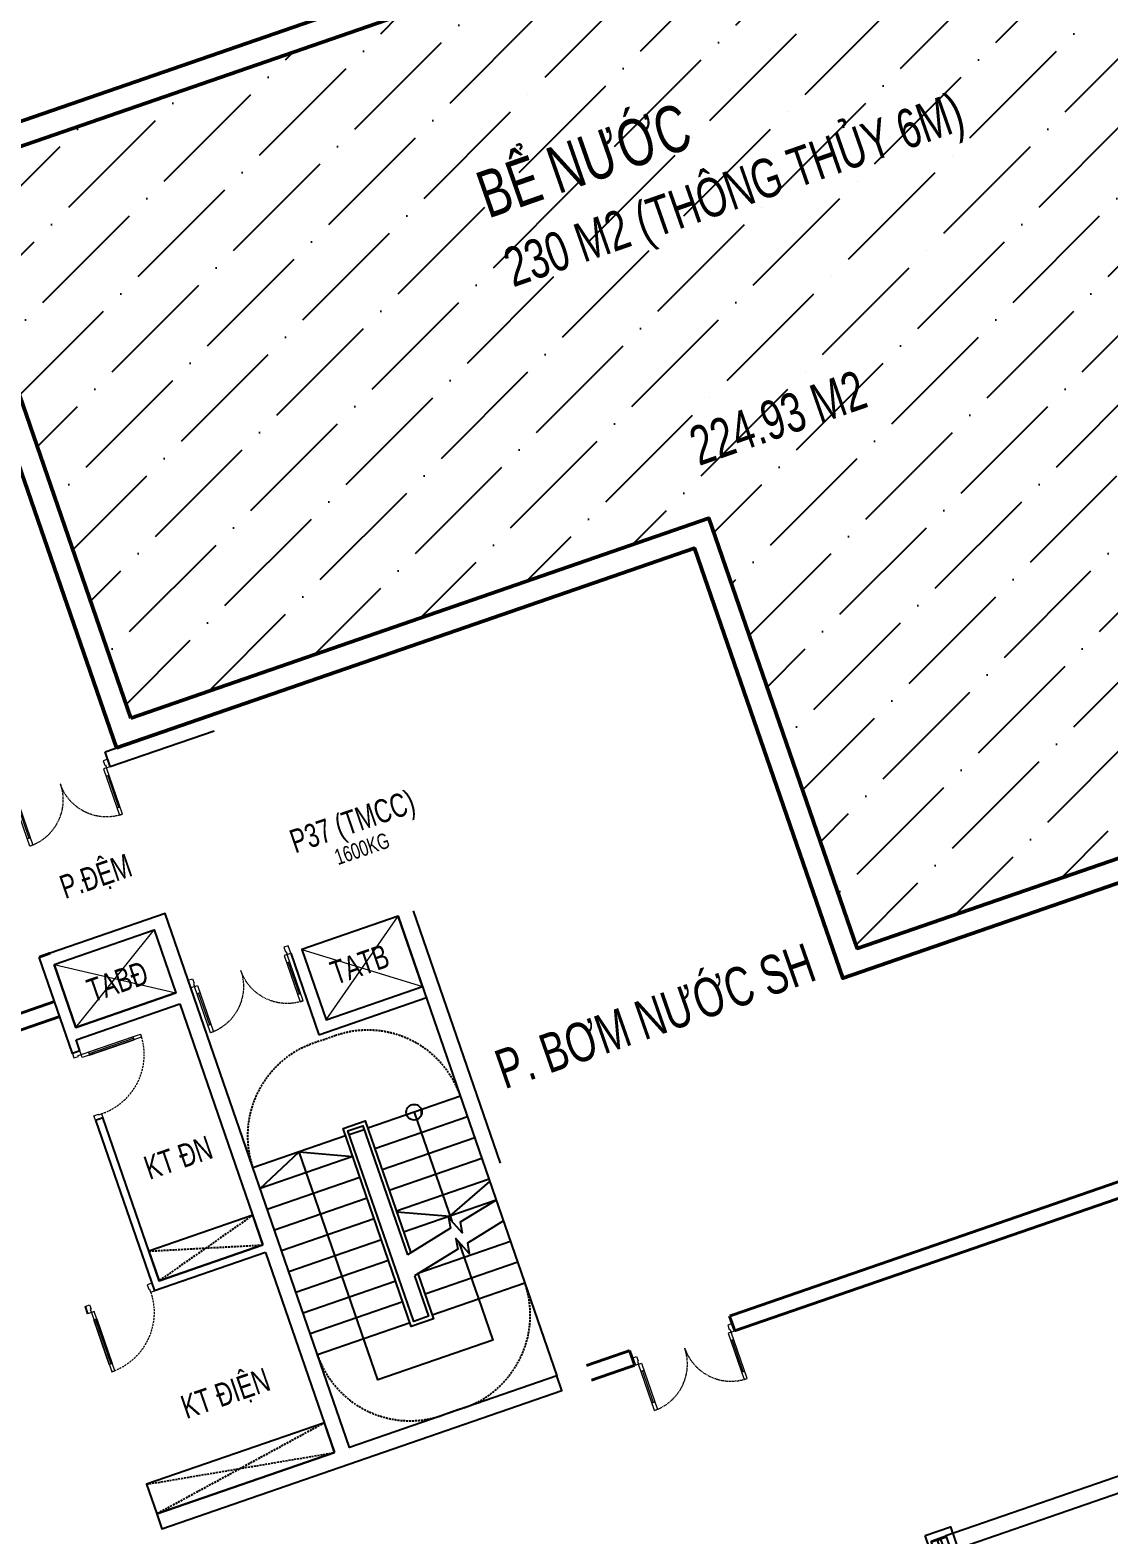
# Model space of a CAD drawing. Header units: millimetres. Extents: x -1534340 to 1713810, y -1348191 to 1114081.
# Drawn here: x 983489 to 997250, y 23067 to 42252 of the extents above; entities that cross this region are included whole.
import ezdxf
from ezdxf.enums import TextEntityAlignment as Align

# ---------------------------------------------------------------- set-up
doc = ezdxf.new("R2010")
doc.units = ezdxf.units.MM
doc.header["$LTSCALE"] = 100
doc.set_wipeout_variables(frame=1)
for name, pattern in [('DASHED', [4.5, 3, -1.5]), ('HIDDEN', [0.375, 0.25, -0.125]), ('HIDDEN2', [0.1875, 0.125, -0.0625]), ('Xref_ST_MBDV Cot vach 30.7.2022$0$DASHDOT', [1, 0.5, -0.25, 0, -0.25]), ('Xref_ST_MBDV Cot vach 30.7.2022$0$HIDDEN', [0.375, 0.25, -0.125]), ('Xref_ST_MBDV Cot vach 30.7.2022$0$HIDDEN2', [0.1875, 0.125, -0.0625])]:
    doc.linetypes.add(name, pattern=pattern)
for name, color, linetype in [('ccu12-Manh', 8, 'Continuous'), ('KT-Kich thuoc', 9, 'Continuous'), ('KT-Nuoc', 164, 'Continuous'), ('xe cơ khí', 251, 'Continuous'), ('Xref_ST_MBDV Cot vach 30.7.2022$0$A-FLOR-STRS-ARROW', 8, 'Continuous'), ('Xref_ST_MBDV Cot vach 30.7.2022$0$IDEA - dim', 251, 'Continuous'), ('Xref_ST_MBDV Cot vach 30.7.2022$0$KT-Khuat', 9, 'Xref_ST_MBDV Cot vach 30.7.2022$0$HIDDEN'), ('Xref_ST_MBDV Cot vach 30.7.2022$0$KT-Net manh', 139, 'Continuous'), ('Xref_ST_MBDV Cot vach 30.7.2022$0$KT-Text', 7, 'Continuous'), ('Xref_ST_MBDV Cot vach 30.7.2022$0$KT-Thay', 7, 'Continuous'), ('Xref_ST_MBDV Cot vach 30.7.2022$0$Xref_ST_MBDV Cot vach 30.7.2022|Xref_ST_MBDV Cot vach 30.7.2022|Xref_ST_MBDV Cot vach 30.7.2022|Xref_ST_MBDV Cot vach 30.7.2022|A-WALL-PATT', 251, 'Continuous'), ('Xref_ST_MBDV Cot vach 30.7.2022$0$Xref_ST_MBDV Cot vach 30.7.2022|Xref_ST_MBDV Cot vach 30.7.2022|Xref_ST_MBDV Cot vach 30.7.2022|Xref_ST_MBDV Cot vach 30.7.2022|Site_plot line', 1, 'Xref_ST_MBDV Cot vach 30.7.2022$0$DASHDOT')]:
    doc.layers.add(name, color=color, linetype=linetype)
for name, color, linetype, lineweight in [('CUA', 37, 'Continuous', 13), ('KT-Net cat', 1, 'Continuous', 40), ('KT-Net cot', 2, 'Continuous', 50), ('KT-Vat lieu', 250, 'Continuous', 9), ('SPE-MEP-HVAC', 140, 'Continuous', 0), ('Xref_ST_MBDV Cot vach 30.7.2022$0$CUA', 37, 'Continuous', 13)]:
    doc.layers.add(name, color=color, linetype=linetype, lineweight=lineweight)
doc.styles.add('Xref_ST_MBDV Cot vach 30.7.2022$0$Arial', font='arial.ttf', dxfattribs={"width": 0.7})

# ---------------------------------------------------------------- blocks, each defined once
blk = doc.blocks.new('cot')
at = {"layer": 'xe cơ khí'}
for points in [[(11052751, 1251358), (11053091, 1251358), (11053091, 1250978), (11052751, 1250978)], [(11052801, 1251268), (11053001, 1251268), (11053001, 1251252), (11052801, 1251252)], [(11052801, 1251268), (11053001, 1251268), (11053001, 1251068), (11052801, 1251068)], [(11052921, 1251252), (11052921, 1251084), (11052881, 1251084), (11052881, 1251252)], [(11052801, 1251084), (11053001, 1251084), (11053001, 1251068), (11052801, 1251068)]]:
    blk.add_lwpolyline(points, close=True, dxfattribs=at)
blk = doc.blocks.new('bbbb4')
at = {"layer": 'xe cơ khí'}
for points in [[(10050, 6290), (250, 6290), (250, 6090), (10050, 6090)], [(175, 6090), (275, 6090), (275, 290), (175, 290)], [(2525, 6090), (2625, 6090), (2625, 290), (2525, 290)], [(2675, 6090), (2775, 6090), (2775, 290), (2675, 290)], [(5025, 6090), (5125, 6090), (5125, 290), (5025, 290)], [(5175, 6090), (5275, 6090), (5275, 290), (5175, 290)], [(7525, 6090), (7625, 6090), (7625, 290), (7525, 290)], [(7675, 6090), (7775, 6090), (7775, 290), (7675, 290)], [(10125, 6090), (10025, 6090), (10025, 290), (10125, 290)], [(250, 290), (10050, 290), (10050, 90), (250, 90)]]:
    blk.add_lwpolyline(points, close=True, dxfattribs=at)
for p in [(-11052751, -1244978), (-11052751, -1250978)]:
    blk.add_blockref('cot', p, dxfattribs=at)
at = {"layer": 'xe cơ khí', "xscale": -1}
for p in [(11063051, -1244978), (11063051, -1250978)]:
    blk.add_blockref('cot', p, dxfattribs=at)
blk = doc.blocks.new('bbbb5')
at = {"layer": 'xe cơ khí'}
for points in [[(7840, 6380), (7460, 6380), (7460, 6000), (7840, 6000)], [(7550, 6290), (250, 6290), (250, 6090), (7550, 6090)], [(7750, 6290), (7550, 6290), (7550, 6274), (7750, 6274)], [(7750, 6290), (7550, 6290), (7550, 6090), (7750, 6090)], [(7630, 6274), (7630, 6106), (7670, 6106), (7670, 6274)], [(7750, 6290), (12550, 6290), (12550, 6090), (7750, 6090)], [(175, 6090), (275, 6090), (275, 290), (175, 290)], [(2525, 6090), (2625, 6090), (2625, 290), (2525, 290)], [(2675, 6090), (2775, 6090), (2775, 290), (2675, 290)], [(5025, 6090), (5125, 6090), (5125, 290), (5025, 290)], [(5175, 6090), (5275, 6090), (5275, 290), (5175, 290)], [(7625, 6090), (7525, 6090), (7525, 290), (7625, 290)], [(7750, 6106), (7550, 6106), (7550, 6090), (7750, 6090)], [(7675, 6090), (7775, 6090), (7775, 290), (7675, 290)], [(10125, 6090), (10025, 6090), (10025, 290), (10125, 290)], [(10275, 6090), (10175, 6090), (10175, 290), (10275, 290)], [(12625, 6090), (12525, 6090), (12525, 290), (12625, 290)], [(250, 290), (7550, 290), (7550, 90), (250, 90)], [(7840, 380), (7460, 380), (7460, 0), (7840, 0)], [(7750, 290), (7550, 290), (7550, 274), (7750, 274)], [(7750, 290), (7550, 290), (7550, 90), (7750, 90)], [(7630, 274), (7630, 106), (7670, 106), (7670, 274)], [(12550, 290), (7750, 290), (7750, 90), (12550, 90)], [(7750, 106), (7550, 106), (7550, 90), (7750, 90)]]:
    blk.add_lwpolyline(points, close=True, dxfattribs=at)
for p in [(-11052751, -1244978), (-11052751, -1250978)]:
    blk.add_blockref('cot', p, dxfattribs=at)
at = {"layer": 'xe cơ khí', "xscale": -1}
for p in [(11065551, -1244978), (11065551, -1250978)]:
    blk.add_blockref('cot', p, dxfattribs=at)
blk = doc.blocks.new('jfgjghjfgjgfgjd')
at = {"layer": 'xe cơ khí', "rotation": 199.047137940156}
blk.add_blockref('bbbb5', (-44009, -112593), dxfattribs=at)
blk = doc.blocks.new('*U2314')
for p, q in [((-1260, 525), (-1300, 525)), ((-1280, 100), (-1280, 525)), ((-90, 525), (-50, 525)), ((-70, 100), (-70, 525)), ((-1260, 100), (-1300, 100)), ((-90, 100), (-50, 100))]:
    blk.add_line(p, q)
for points in [[(-1300, 0), (-1260, 0), (-1260, 625), (-1300, 625)], [(-50, 0), (-90, 0), (-90, 625), (-50, 625)], [(-1350, -100), (-1290, -100), (-1290, -40), (-1300, -40), (-1300, 0), (-1350, 0)], [(0, -100), (-60, -100), (-60, -40), (-50, -40), (-50, 0), (0, 0)]]:
    blk.add_lwpolyline(points, close=True)
at = {"linetype": 'Xref_ST_MBDV Cot vach 30.7.2022$0$HIDDEN2'}
for centre, start, end in [((-1300, 0), 0, 90), ((-50, 0), 90, 180)]:
    blk.add_arc(centre, 625, start, end, dxfattribs=at)
blk = doc.blocks.new('*U576')
blk.add_line((-70, 100), (-70, 700))
for points in [[(-50, 0), (-50, 800), (-90, 800), (-90, 0)], [(-50, 100), (-90, 100), (-90, 700), (-50, 700)], [(-900, -100), (-840, -100), (-840, -40), (-850, -40), (-850, 0), (-900, 0)], [(0, -100), (-60, -100), (-60, -40), (-50, -40), (-50, 0), (0, 0)]]:
    blk.add_lwpolyline(points, close=True)
at = {"linetype": 'Xref_ST_MBDV Cot vach 30.7.2022$0$HIDDEN'}
blk.add_arc((-50, 0), 800, 90, 180, dxfattribs=at)
blk = doc.blocks.new('*U193')
blk.add_line((-70, -100), (-70, -700))
for points in [[(-900, 100), (-840, 100), (-840, 40), (-850, 40), (-850, 0), (-900, 0)], [(-50, 0), (-50, -800), (-90, -800), (-90, 0)], [(0, 100), (-60, 100), (-60, 40), (-50, 40), (-50, 0), (0, 0)], [(-50, -100), (-90, -100), (-90, -700), (-50, -700)]]:
    blk.add_lwpolyline(points, close=True)
at = {"linetype": 'Xref_ST_MBDV Cot vach 30.7.2022$0$HIDDEN'}
blk.add_arc((-50, 0), 800, 180, 270, dxfattribs=at)
blk = doc.blocks.new('tuongnam')
at = {"layer": 'Defpoints'}
for points in [[(-45715.9, 17101.3), (-44487.1, 17525.5), (-44797.1, 18423.5), (-46025.9, 17999.3)], [(-49186.3, 17807.4), (-47910.2, 18248), (-47632.8, 17444.5), (-48908.9, 17003.9)]]:
    blk.add_lwpolyline(points, close=True, dxfattribs=at)
at = {"layer": 'SPE-MEP-HVAC', "linetype": 'HIDDEN', "ltscale": 1500}
for p, q in [((-45715.9, 17101.3), (-44797.1, 18423.5)), ((-48908.9, 17003.9), (-47910.2, 18248)), ((-46025.9, 17999.3), (-44487.1, 17525.5)), ((-49186.3, 17807.4), (-47632.8, 17444.5))]:
    blk.add_line(p, q, dxfattribs=at)
at = {"layer": 'Xref_ST_MBDV Cot vach 30.7.2022$0$A-FLOR-STRS-ARROW'}
for points in [[(-43547.2, 14803.2), (-44006.4, 14519.9), (-43983.3, 14386.3), (-44156.3, 14578.9), (-44129.3, 14444.1), (-44681, 14103.7)], [(-43455.5, 14537.7), (-43914.7, 14254.4), (-43891.6, 14120.8), (-44064.6, 14313.4), (-44037.6, 14178.6), (-44589.3, 13838.2)]]:
    blk.add_lwpolyline(points, dxfattribs=at)
at = {"layer": 'Xref_ST_MBDV Cot vach 30.7.2022$0$IDEA - dim', "color": 1}
for p, q in [((-48535.4, 20518.2), (-47212, 20975.1)), ((-48470.1, 20329.2), (-47146.7, 20786.1)), ((-48470.1, 20329.2), (-48535.4, 20518.2)), ((-47910.2, 18248), (-47632.8, 17444.5)), ((-46167.7, 17950.3), (-45808.7, 16910.6)), ((-49186.3, 17807.4), (-48908.9, 17003.9)), ((-48908.9, 17003.9), (-47632.8, 17444.5)), ((-48907.2, 16845.8), (-47583.9, 17302.7)), ((-47583.9, 17302.7), (-46523.3, 14230.6)), ((-45808.7, 16910.6), (-44438.1, 17383.8)), ((-48858.3, 16704), (-48907.2, 16845.8)), ((-48659.1, 15820.7), (-48564.6, 15853.3)), ((-48659.1, 15820.7), (-47908.5, 13646.6)), ((-47846.6, 13773.8), (-48564.6, 15853.3)), ((-46523.3, 14230.6), (-47846.6, 13773.8)), ((-46490.6, 14136.1), (-47908.5, 13646.6)), ((-46490.6, 14136.1), (-45609.5, 11583.9)), ((-48791.9, 13447.4), (-48759.2, 13352.9))]:
    blk.add_line(p, q, dxfattribs=at)
for points in [[(-45609.5, 11583.9), (-47878.1, 10800.7), (-47812.8, 10611.7), (-42708.5, 12373.9), (-42773.7, 12563), (-45420.5, 11649.2), (-47770.1, 18455), (-49235.3, 17949.2)], [(-44797.1, 18423.5), (-42773.7, 12563)], [(-44608, 18488.8), (-43498.5, 15275)], [(-49186.3, 17807.4), (-47910.2, 18248)], [(-48858.3, 16704), (-48952.8, 16671.4), (-49377.1, 17900.2)], [(-46025.9, 17999.3), (-45715.9, 17101.3), (-44487.1, 17525.5)]]:
    blk.add_lwpolyline(points, dxfattribs=at)
at = {"layer": 'Xref_ST_MBDV Cot vach 30.7.2022$0$KT-Khuat', "linetype": 'Xref_ST_MBDV Cot vach 30.7.2022$0$HIDDEN'}
for p, q in [((-46653.8, 14608.7), (-47846.6, 13773.8)), ((-47977.2, 14151.9), (-46523.3, 14230.6)), ((-45740, 11962), (-47878.1, 10800.7)), ((-48008.6, 11178.8), (-45609.5, 11583.9))]:
    blk.add_line(p, q, dxfattribs=at)
at = {"layer": 'Xref_ST_MBDV Cot vach 30.7.2022$0$KT-Net manh'}
blk.add_line((-44499.2, 15893.4), (-44500.3, 15955.2), dxfattribs=at)
blk.add_line((-44499.2, 15893.4), (-44500.3, 15955.2), dxfattribs=at)
at = {"layer": 'Xref_ST_MBDV Cot vach 30.7.2022$0$KT-Net manh', "linetype": 'Xref_ST_MBDV Cot vach 30.7.2022$0$HIDDEN'}
for points in [[(-44004.1, 16126.6, 0.4141313), (-45593.3, 16900.3), (-45877.4, 16802.2, 0.4141313), (-46650.8, 15212.8, 1.0000292)], [(-43181.7, 13744.5, -0.4141313), (-43955, 12155.1), (-44239.2, 12057.1, -0.4141313), (-45828.4, 12830.8, -1.0000292)]]:
    blk.add_lwpolyline(points, format="xyb", dxfattribs=at)
at = {"layer": 'Xref_ST_MBDV Cot vach 30.7.2022$0$KT-Net manh'}
for points in [[(-44594.9, 15922.6), (-44115.1, 14533.1)], [(-46559.4, 14948.1), (-46060, 15416.8), (-45377.8, 15356.1)], [(-44023.5, 14267.6), (-43811.6, 13654), (-43779, 13559.5), (-43591.4, 13016), (-45056.5, 12510.2), (-46060, 15416.8)], [(-44817.1, 14651.3), (-44138, 14599.3), (-43628.7, 15039.5)]]:
    blk.add_lwpolyline(points, dxfattribs=at)
blk.add_circle((-44594.9, 15922.6), 100, dxfattribs=at)
blk.add_circle((-44594.9, 15922.6), 100, dxfattribs=at)
at = {"layer": 'Xref_ST_MBDV Cot vach 30.7.2022$0$KT-Thay', "extrusion": (-1.21212e-08, -4.22423e-09, 1)}
for p, q in [((-44004.1, 16126.6), (-45185.6, 15718.6)), ((-43912.7, 15861.9), (-45094.3, 15454)), ((-45469.2, 15620.7), (-46650.8, 15212.8)), ((-43821.3, 15597.2), (-45002.9, 15189.3)), ((-45377.8, 15356.1), (-46559.4, 14948.1)), ((-43729.9, 15332.6), (-44911.5, 14924.6)), ((-45286.5, 15091.4), (-46468, 14683.5)), ((-43638.6, 15067.9), (-44820.1, 14660)), ((-45195.1, 14826.7), (-46376.6, 14418.8)), ((-43547.2, 14803.2), (-44728.8, 14395.3)), ((-45103.7, 14562.1), (-46285.3, 14154.1)), ((-45012.3, 14297.4), (-46193.9, 13889.5)), ((-43364.4, 14273.9), (-44546, 13866)), ((-44921, 14032.7), (-46102.5, 13624.8)), ((-43273.1, 14009.2), (-44454.6, 13601.3)), ((-44829.6, 13768), (-46011.1, 13360.1)), ((-43181.7, 13744.5), (-44363.2, 13336.6)), ((-44738.2, 13503.4), (-45919.8, 13095.4)), ((-44646.8, 13238.7), (-45828.4, 12830.8))]:
    blk.add_line(p, q, dxfattribs=at)
at = {"layer": 'Xref_ST_MBDV Cot vach 30.7.2022$0$KT-Thay'}
blk.add_line((-45421.9, 15637.1), (-45232.9, 15702.3), dxfattribs=at)
for points in [[(-44545.7, 13865.1), (-44346.9, 13289.3), (-44630.5, 13191.4), (-45501.8, 15715.3), (-45218.3, 15813.2), (-44637.4, 14130.6)], [(-44589.3, 13838.2), (-44410.5, 13320.3), (-44599.6, 13255), (-45438.3, 15684.3), (-45249.2, 15749.6), (-44681, 14103.7)]]:
    blk.add_lwpolyline(points, dxfattribs=at)
for points in [[(-46523.3, 14230.6), (-46653.8, 14608.7), (-47977.2, 14151.9), (-47846.6, 13773.8)], [(-45609.5, 11583.9), (-45740, 11962), (-48008.6, 11178.8), (-47878.1, 10800.7)]]:
    blk.add_lwpolyline(points, close=True, dxfattribs=at)
at = {"layer": 'Xref_ST_MBDV Cot vach 30.7.2022$0$CUA', "xscale": -1}
for name, p, rotation in [('*U2314', (-48470.1, 20329.2), 199.0471379530761), ('*U2314', (-46167.7, 17950.3), 199.0471379530761), ('*U576', (-48858.3, 16704), 289.0471379551669), ('*U193', (-48759.2, 13352.9), 19.04713795517583)]:
    blk.add_blockref(name, p, dxfattribs=dict(at, rotation=rotation))
at = {"layer": 'Xref_ST_MBDV Cot vach 30.7.2022$0$KT-Text', "style": 'Xref_ST_MBDV Cot vach 30.7.2022$0$Arial', "width": 0.7}
for s, height, p in [('P37 (TMCC)', 300, (-45333.9, 19489.6)), ('1600KG', 200, (-45226.6, 19188.4)), ('TATB', 300, (-45240, 17666.5)), ('TABĐ', 300, (-48329.3, 17446.3)), ('KT ĐN', 300, (-47554.8, 15202.9)), ('KT ĐIỆN', 300, (-46952.3, 12197.8))]:
    blk.add_text(s, height=height, rotation=19.04714, dxfattribs=at).set_placement(p, align=Align.CENTER)
blk = doc.blocks.new('Xref_ST_MBDV Cot vach 30.7.2022$0$Tuong Vay01-flat-1')
at = {"layer": 'Xref_ST_MBDV Cot vach 30.7.2022$0$Xref_ST_MBDV Cot vach 30.7.2022|Xref_ST_MBDV Cot vach 30.7.2022|Xref_ST_MBDV Cot vach 30.7.2022|Xref_ST_MBDV Cot vach 30.7.2022|A-WALL-PATT'}
h = blk.add_hatch(dxfattribs=at)
h.set_pattern_fill('ACET-2D-VATLIEU04', color=256, scale=50, pattern_type=2)
h.set_pattern_definition([(50, (-11139561.84, -1407213.45), (-225.902474, 189.5546825), [37.5, -412.5]), (355, (-11139561.84, -1407213.45), (32.127212, 367.215716), [30, -330]), (100.4514, (-11139531.95, -1407216.06), (-341.231527, -62.944187), [31.870095, -350.571056]), (46.1842, (-11139561.84, -1407113.45), (-319.180497, 306.252097), [56.25, -618.75]), (96.6356, (-11139517.37, -1407120.34), (-516.995922, -60.144022), [47.805144, -525.8565]), (351.1842, (-11139561.84, -1407113.45), (84.740774, 546.39543), [45, -495]), (21, (-11139511.84, -1407138.45), (-105.680822, 275.3079534), [37.5, -412.5]), (326, (-11139511.84, -1407138.45), (206.128805, 305.59852), [30, -330]), (71.4514, (-11139486.97, -1407155.22), (-328.963765, 110.380101), [31.870095, -350.571056]), (37.5, (-11139561.84, -1407213.45), (-78.1345294, 101.8269012), [0, -326, 0, -335, 0, -331.25]), (7.5, (-11139561.84, -1407213.45), (-23.2793464, 176.824191), [0, -191, 0, -318.5, 0, -126.25]), (327.5, (-11139673.34, -1407213.45), (71.9444175, 112.9301145), [0, -125, 0, -390, 0, -517.5000003]), (317.5, (-11139723.34, -1407213.45), (158.0205496, 172.449169), [0, -162.5, 0, -259, 0, -367.5]), (45, (-11139561.84, -1407213.45), (-150.260191, 150.260191), []), (45, (-11139561.84, -1407152.2), (-150.260191, 150.260191), [])])
h.paths.add_polyline_path([(-82665, -118500), (-81837, -121132), (-80903, -123728), (-79863, -126284), (-78720, -128795), (-77475, -131258), (-76131, -133667), (-74689, -136020), (-73153, -138312), (-71525, -140539), (-69807, -142699), (-68002, -144786), (-66114, -146798), (-64145, -148731), (-62100, -150582), (-59980, -152349), (-57790, -154027), (-55533, -155614), (-53213, -157109), (-50835, -158507), (-48401, -159807), (-45916, -161007), (-43385, -162104), (-40811, -163097), (-38198, -163985), (-35551, -164765), (-32875, -165436), (-30174, -165998), (-27451, -166448), (-24702, -166789), (-4397, -168938), (36420, -167648), (41836, -160719), (12445, -24368), (8473, -9249), (-4719, -5521), (-10557, -9947), (-34021, -27848), (-39777, -32009), (-41249, -35294), (-45787, -38574), (-49368, -38942), (-57644, -44924), (-59845, -46601), (-61969, -48362), (-64020, -50208), (-65993, -52137), (-67887, -54144), (-69696, -56226), (-71420, -58381), (-73054, -60604), (-74596, -62892), (-76043, -65242), (-77394, -67648), (-78645, -70107), (-79794, -72615), (-80841, -75168), (-81782, -77762), (-82617, -80392), (-83343, -83054), (-83961, -85743), (-84468, -88455), (-84865, -91186), (-85149, -93930), (-85321, -96684), (-85381, -99530), (-85329, -102201), (-85163, -104955), (-84886, -107701), (-84496, -110432), (-83996, -113146), (-83385, -115836)], flags=16)
h.paths.add_polyline_path([(-83625, -118781), (-82785, -121452), (-81837, -124086), (-80781, -126680), (-79621, -129228), (-78358, -131727), (-76994, -134172), (-75531, -136560), (-73973, -138886), (-72320, -141146), (-70577, -143337), (-68746, -145455), (-66829, -147497), (-64832, -149459), (-62755, -151337), (-60604, -153130), (-58382, -154833), (-56092, -156444), (-53738, -157960), (-51324, -159379), (-48854, -160699), (-46333, -161916), (-43764, -163030), (-41151, -164038), (-38500, -164938), (-35814, -165730), (-33098, -166411), (-30357, -166981), (-27595, -167438), (-24816, -167783), (-4434, -169940), (36920, -168633), (42913, -160966), (13418, -24135), (9295, -8442), (-4926, -4424), (-11163, -9151), (-34617, -27045), (-40580, -31355), (-42052, -34640), (-46156, -37607), (-49737, -37975), (-58240, -44121), (-60467, -45819), (-62623, -47605), (-64704, -49479), (-66707, -51435), (-68628, -53472), (-70465, -55586), (-72214, -57772), (-73872, -60029), (-75437, -62350), (-76905, -64734), (-78276, -67176), (-79545, -69672), (-80712, -72217), (-81774, -74808), (-82729, -77440), (-83576, -80109), (-84314, -82810), (-84940, -85539), (-85455, -88291), (-85857, -91062), (-86146, -93847), (-86321, -96642), (-86382, -99529), (-86328, -102241), (-86160, -105036), (-85879, -107821), (-85484, -110593), (-84976, -113347), (-84356, -116078)])
at = {"layer": 'Xref_ST_MBDV Cot vach 30.7.2022$0$Xref_ST_MBDV Cot vach 30.7.2022|Xref_ST_MBDV Cot vach 30.7.2022|Xref_ST_MBDV Cot vach 30.7.2022|Xref_ST_MBDV Cot vach 30.7.2022|Site_plot line', "ltscale": 5000}
blk.add_arc((-17764, -99529), 69167, 126.14636, 263.7927, dxfattribs=at)
blk = doc.blocks.new('*U2315')
for p, q in [((-1260, -100), (-1300, -100)), ((-1280, -100), (-1280, -525)), ((-90, -100), (-50, -100)), ((-70, -100), (-70, -525)), ((-1260, -525), (-1300, -525)), ((-90, -525), (-50, -525))]:
    blk.add_line(p, q)
for points in [[(-1350, 100), (-1290, 100), (-1290, 40), (-1300, 40), (-1300, 0), (-1350, 0)], [(-1300, 0), (-1260, 0), (-1260, -625), (-1300, -625)], [(-50, 0), (-90, 0), (-90, -625), (-50, -625)], [(0, 100), (-60, 100), (-60, 40), (-50, 40), (-50, 0), (0, 0)]]:
    blk.add_lwpolyline(points, close=True)
at = {"linetype": 'HIDDEN2'}
for centre, start, end in [((-1300, 0), 270, 0), ((-50, 0), 180, 270)]:
    blk.add_arc(centre, 625, start, end, dxfattribs=at)
blk = doc.blocks.new('BBB14')
blk.add_wipeout([(1467, -2669), (1467, -2987), (116, -3004), (118, -2669)]).dxf.layer = 'KT-Kich thuoc'
at = {"layer": 'KT-Net cat'}
for p, q in [((117, -2700), (117, -2900)), ((1467, -2700), (1467, -2900))]:
    blk.add_line(p, q, dxfattribs=at)
at = {"layer": 'CUA', "rotation": 179.9999938228274}
blk.add_blockref('*U2315', (117, -2700), dxfattribs=at)
blk = doc.blocks.new('JGHJDFS')
at = {"layer": 'KT-Nuoc'}
h = blk.add_hatch(dxfattribs=at)
h.set_pattern_fill('ANSI36', color=5, scale=5000)
h.set_pattern_definition([(45, (0, 0), (331.4563, 1215.3398), [1562.5, -312.5, 0, -312.5])])
h.paths.add_polyline_path([(619690, 41315), (621583, 35832), (627183, 37766), (625290, 43245), (636822, 47227), (634424, 54177), (609919, 45717), (612317, 38769), (616098, 40074), (616098, 40074)])
at = {"layer": 'KT-Net cot'}
blk.add_lwpolyline([(612132, 38388), (619505, 40933), (621397, 35451), (627565, 37580), (625672, 43059), (637204, 47041), (634610, 54559), (609537, 45902), (612132, 38388)], dxfattribs=at)
blk.add_lwpolyline([(612317, 38769), (619690, 41315), (621583, 35832), (627184, 37766), (625290, 43245), (636822, 47227), (634424, 54177), (609919, 45717)], close=True, dxfattribs=at)
at = {"layer": 'Defpoints', "style": 'Xref_ST_MBDV Cot vach 30.7.2022$0$Arial', "width": 0.7}
for s, p in [('230 M2 (THÔNG THỦY 6M)', (617111, 44494)), ('224.93 M2', (619481, 42216))]:
    blk.add_text(s, height=500, rotation=19.2943, dxfattribs=at).set_placement(p, align=Align.MIDDLE_LEFT)
at = {"layer": 'Xref_ST_MBDV Cot vach 30.7.2022$0$KT-Text', "style": 'Xref_ST_MBDV Cot vach 30.7.2022$0$Arial', "width": 0.7}
blk.add_text('BỂ NƯỚC', height=600, rotation=19.2943, dxfattribs=at).set_placement((616776, 45417), align=Align.MIDDLE_LEFT)
blk = doc.blocks.new('123213')
at = {"layer": 'KT-Net cat'}
for p, q in [((1238856.6, 50518.3), (1238714.8, 50469.3)), ((1238910.6, 49902.1), (1238059.9, 49608.4)), ((1238975.9, 49713.1), (1238125.1, 49419.4)), ((1245696.2, 45262.6), (1256306.6, 48925.8)), ((1245761.5, 45073.5), (1256561, 48802))]:
    blk.add_line(p, q, dxfattribs=at)
blk.add_blockref('Xref_ST_MBDV Cot vach 30.7.2022$0$Tuong Vay01-flat-1', (1285020.6, 183923.2))
at = {"layer": 'KT-Kich thuoc'}
blk.add_blockref('tuongnam', (1288091.8, 32569.1), dxfattribs=at)
at = {"layer": 'KT-Kich thuoc', "rotation": 19.0471379539965}
blk.add_blockref('bbbb4', (1252097.7, 37062.7), dxfattribs=at)
at = {"layer": 'KT-Net cat', "linetype": 'DASHED'}
blk.add_blockref('jfgjghjfgjgfgjd', (1284866.4, 184050.5), dxfattribs=at)
at = {"layer": 'Xref_ST_MBDV Cot vach 30.7.2022$0$KT-Text', "style": 'Xref_ST_MBDV Cot vach 30.7.2022$0$Arial', "width": 0.7}
blk.add_text('P.ĐỆM', height=300, rotation=19.04714, dxfattribs=at).set_placement((1239484.7, 51359.7), align=Align.CENTER)
at = {"layer": 'Xref_ST_MBDV Cot vach 30.7.2022$0$KT-Text', "insert": (1244485.8, 49255), "char_height": 500, "width": 4391.6, "attachment_point": 1, "rotation": 19.29432, "style": 'Xref_ST_MBDV Cot vach 30.7.2022$0$Arial'}
blk.add_mtext('\\W0.7000;P. BƠM NƯỚC SH', dxfattribs=at)
at = {"layer": 'KT-Vat lieu', "rotation": 199.0471404437663}
blk.add_blockref('BBB14', (1248578.2, 43189.6), dxfattribs=at)
at = {"layer": 'KT-Kich thuoc'}
blk.add_blockref('JGHJDFS', (627566.6, 14748.7), dxfattribs=at)

msp = doc.modelspace()

# ---------------------------------------------------------------- block references
at = {"layer": 'ccu12-Manh'}
msp.add_blockref('123213', (-255109.6, -20035.9), dxfattribs=at)

doc.saveas('drawing.dxf')
